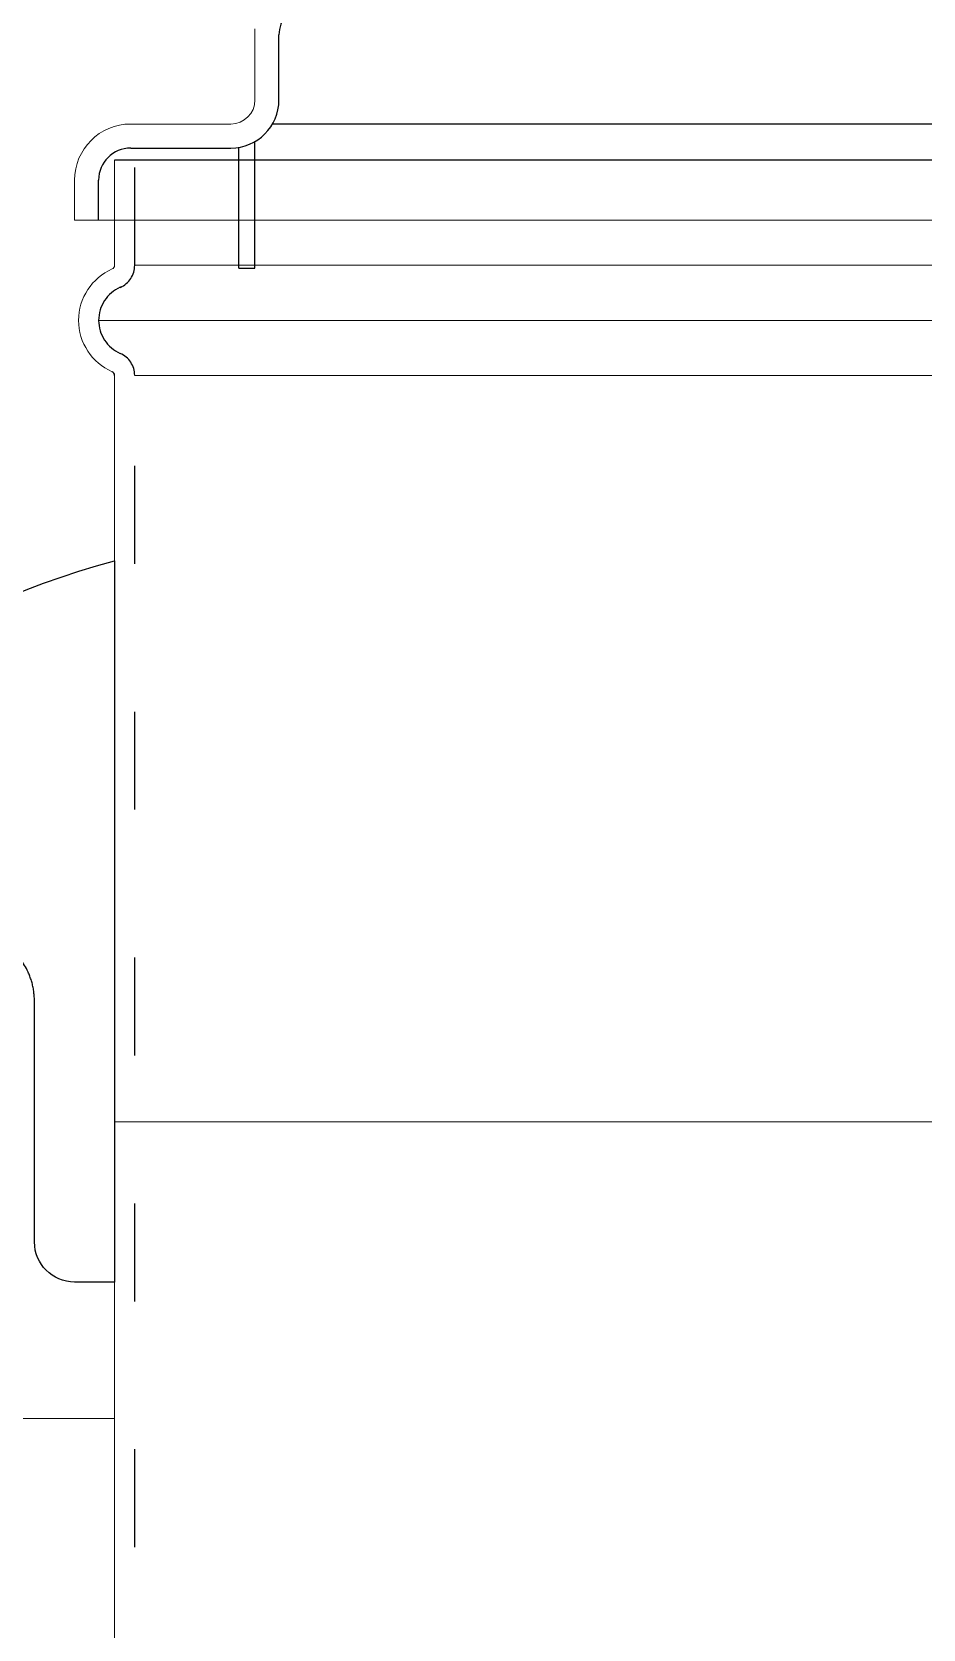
# Model space of a CAD drawing. Header units: millimetres. Extents: x 89051 to 218395, y -330386 to -125649.
# Drawn here: x 100320.8 to 100431.9, y -132901.3 to -132702 of the extents above; entities that cross this region are included whole.
import ezdxf

# ---------------------------------------------------------------- set-up
doc = ezdxf.new("R2010")
doc.units = ezdxf.units.MM
doc.header["$LTSCALE"] = 13
for name, pattern in [('1 实线', [0]), ('ACAD_ISO03W100', [1.18, 0.47, -0.71]), ('ACAD_ISO04W100', [30, 24, -3, 0, -3]), ('CENTER', [50.8, 31.75, -6.35, 6.35, -6.35])]:
    doc.linetypes.add(name, pattern=pattern)
doc.layers.get('0').update_dxf_attribs({"color": 1, "linetype": 'CENTER'})
doc.layers.add('几何体', color=7, linetype='Continuous')
doc.layers.add('粗实线', color=4, linetype='Continuous')
doc.layers.add('标注、文本', color=3, linetype='Continuous', lineweight=25)

# ---------------------------------------------------------------- blocks, each defined once
blk = doc.blocks.new('WERWEF')
at = {"layer": '几何体'}
for p, q in [((96038.29, -127762.98), (96038.29, -127852.98)), ((96098.29, -127847.98), (96098.29, -127810.85)), ((96072.03, -127814.69), (96084.51, -127828.72)), ((96048.29, -127847.98), (96048.29, -127818.01)), ((96088.29, -127838.69), (96088.29, -127850.32)), ((96038.29, -127852.98), (96043.29, -127852.98)), ((96090.95, -127852.98), (96093.29, -127852.98))]:
    blk.add_line(p, q, dxfattribs=at)
for centre, radius, start, end in [((96012.67, -127859.65), 100, 32.8347, 75.1544), ((96088.29, -127810.85), 10, 0, 32.8347), ((96073.29, -127838.69), 15, 0, 41.6335), ((96043.29, -127847.98), 5, 270, 0), ((96093.29, -127847.98), 5, 270, 0), ((96090.95, -127850.32), 2.66, 180, 270)]:
    blk.add_arc(centre, radius, start, end, dxfattribs=at)
blk.add_open_spline([(96048.29, -127818.01), (96048.3, -127817.91), (96048.3, -127817.71), (96048.31, -127817.41), (96048.34, -127817.11), (96048.37, -127816.81), (96048.41, -127816.52), (96048.46, -127816.23), (96048.52, -127815.95), (96048.6, -127815.66), (96048.68, -127815.38), (96048.77, -127815.11), (96048.86, -127814.83), (96048.97, -127814.56), (96049.31, -127813.81), (96050.02, -127812.63), (96051.35, -127811.26), (96052.95, -127810.17), (96054.7, -127809.42), (96056.57, -127808.94), (96058.46, -127808.75), (96060.38, -127808.8), (96062.26, -127809.07), (96064.12, -127809.56), (96065.9, -127810.23), (96067.6, -127811.09), (96068.89, -127811.91), (96069.81, -127812.6), (96070.41, -127813.09), (96070.98, -127813.6), (96071.52, -127814.13), (96071.86, -127814.5), (96072.03, -127814.69)], degree=3, knots=[0, 0, 0, 0, 0.0099647, 0.0198382, 0.0296306, 0.039352, 0.049013, 0.0586242, 0.0681964, 0.0777406, 0.0872678, 0.0967892, 0.1063158, 0.1158588, 0.1254292, 0.1874089, 0.2504274, 0.3118188, 0.3757232, 0.4369472, 0.5005615, 0.5621646, 0.6253926, 0.6874144, 0.75015, 0.8124521, 0.8745483, 0.9000528, 0.9253008, 0.950341, 0.9752238, 1, 1, 1, 1], dxfattribs=at)

msp = doc.modelspace()

# ---------------------------------------------------------------- linework, layer by layer
at = {"color": 7, "linetype": '1 实线', "lineweight": 0}
for p, q in [((100348.57, -132710.48), (100348.57, -132701.62)), ((100333.07, -132713.48), (100345.57, -132713.48)), ((100331.07, -132731.11), (100331.07, -132717.98)), ((100326.07, -132725.48), (100326.07, -132720.48)), ((100329.07, -132725.48), (100326.07, -132725.48)), ((100862.07, -132725.48), (100326.07, -132725.48)), ((100333.57, -132731.11), (100857.57, -132731.11)), ((100331.07, -133473.99), (100331.07, -132744.85)), ((100857.57, -132744.85), (100333.57, -132744.85)), ((100331.07, -132767.98), (100331.07, -132827.98)), ((100118.57, -132875), (100331.07, -132875))]:
    msp.add_line(p, q, dxfattribs=at)
for centre, radius, start, end in [((100345.57, -132710.48), 3, 270, 0), ((100345.57, -132710.48), 3, 270, 0), ((100333.07, -132720.48), 7, 90, 180), ((100330.57, -132731.11), 0.5, 293.5782, 0), ((100333.57, -132737.98), 7, 113.5782, 246.4218)]:
    msp.add_arc(centre, radius, start, end, dxfattribs=at)
at = {"layer": '标注、文本'}
for p, q in [((100351.57, -132710.48), (100351.57, -132702.36)), ((100845.57, -132713.48), (100350.76, -132713.48)), ((100333.07, -132716.48), (100345.57, -132716.48)), ((100346.57, -132731.48), (100346.57, -132716.4)), ((100348.57, -132731.48), (100348.57, -132715.68)), ((100845.57, -132717.98), (100345.57, -132717.98)), ((100329.07, -132725.48), (100329.07, -132720.48)), ((100346.57, -132731.48), (100348.57, -132731.48))]:
    msp.add_line(p, q, dxfattribs=at)
at = {"layer": '标注、文本', "color": 1, "linetype": 'ACAD_ISO04W100', "lineweight": 15}
for p, q in [((100864.57, -132737.98), (100329.07, -132737.98)), ((100860.07, -132837.98), (100331.07, -132837.98))]:
    msp.add_line(p, q, dxfattribs=at)
at = {"layer": '标注、文本'}
for centre, radius, start, end in [((100355.57, -132702.36), 4, 102.3972, 180), ((100345.57, -132710.48), 6, 270, 0), ((100333.07, -132720.48), 4, 90, 180)]:
    msp.add_arc(centre, radius, start, end, dxfattribs=at)
at = {"layer": '粗实线', "ltscale": 2}
msp.add_line((100860.07, -132717.98), (100331.07, -132717.98), dxfattribs=at)
at = {"layer": '粗实线', "color": 2, "linetype": 'ACAD_ISO03W100', "ltscale": 2}
for p, q in [((100333.57, -132731.11), (100333.57, -132717.98)), ((100333.57, -133473.99), (100333.57, -132744.85))]:
    msp.add_line(p, q, dxfattribs=at)
for centre, radius, start, end in [((100330.57, -132731.11), 3, 293.5782, 0), ((100333.57, -132737.98), 4.5, 113.5782, 246.4218), ((100330.57, -132744.85), 3, 0, 66.4218)]:
    msp.add_arc(centre, radius, start, end, dxfattribs=at)
at = {"layer": '粗实线', "ltscale": 2}
msp.add_arc((100330.57, -132744.85), 0.5, 0, 66.4218, dxfattribs=at)
msp.add_arc((100330.57, -132744.85), 0.5, 0, 66.4218, dxfattribs=at)

# ---------------------------------------------------------------- block references
at = {"layer": '标注、文本', "xscale": -1}
msp.add_blockref('WERWEF', (196369.36, -5005), dxfattribs=at)

doc.saveas('drawing.dxf')
